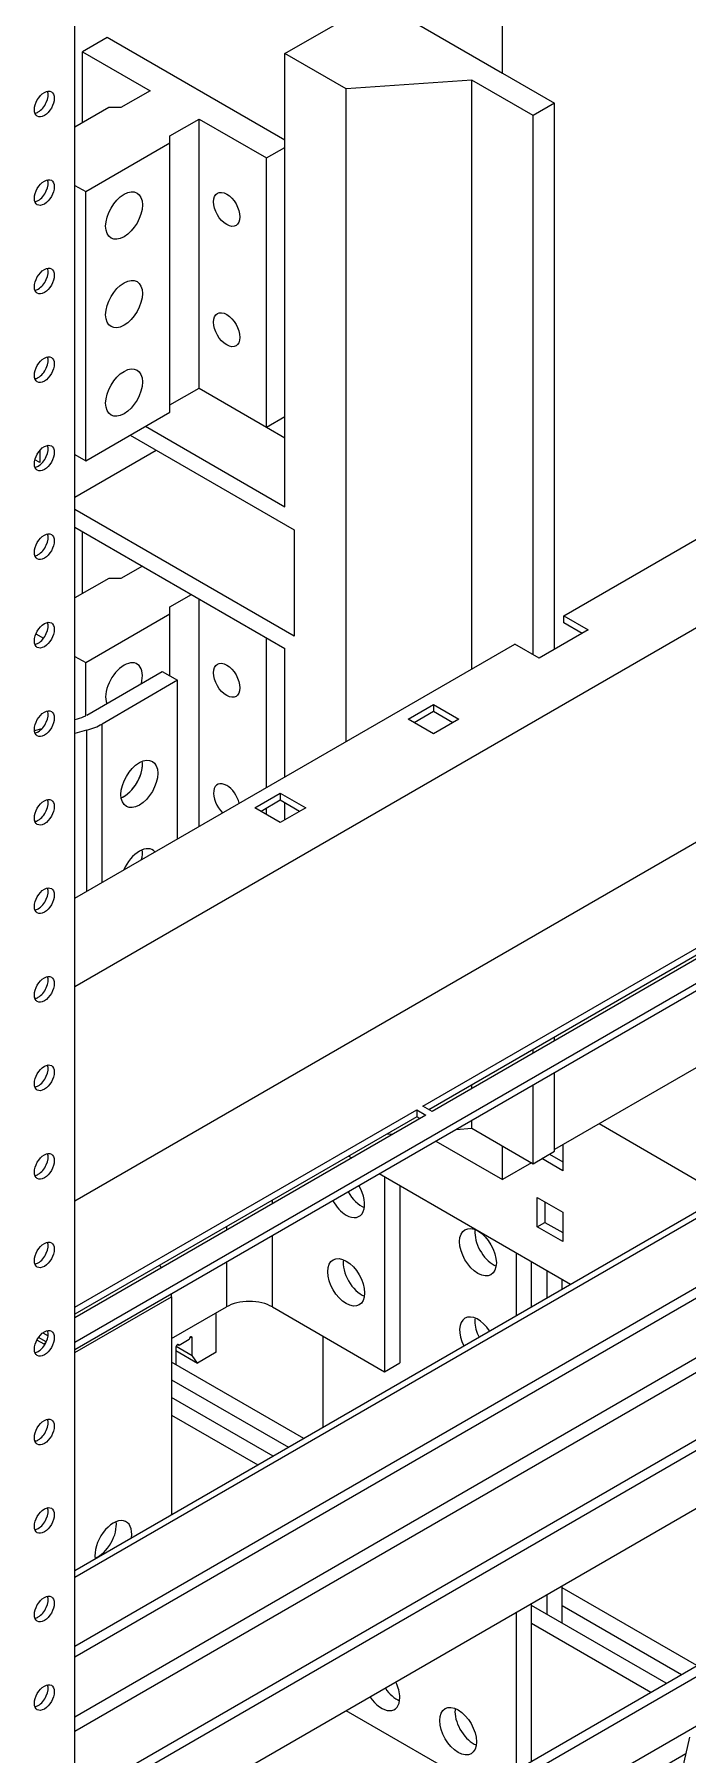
# Model space of a CAD drawing. Header units: millimetres. Extents: x -116965 to 323937, y 291661 to 566926.
# Drawn here: x -25630 to -25543.9, y 301981.2 to 302207.8 of the extents above; entities that cross this region are included whole.
import ezdxf

# ---------------------------------------------------------------- set-up
doc = ezdxf.new("R2010")
doc.units = ezdxf.units.MM
doc.layers.add('ALPHA', color=255, linetype='Continuous')

msp = doc.modelspace()

# ---------------------------------------------------------------- linework, layer by layer
at = {"layer": 'ALPHA'}
for p, q in [((-25624.693815, 301798.593534), (-25624.693815, 302265.163009)), ((-25624.693815, 302235.302563), (-25568.327303, 302202.759342)), ((-25597.015635, 302205.325474), (-25589.136445, 302209.874526)), ((-25568.327303, 302202.759342), (-25568.327303, 302210.224453)), ((-25620.451174, 302207.425036), (-25623.683662, 302205.558759)), ((-25597.015635, 302193.894522), (-25620.451174, 302207.425036)), ((-25623.683662, 302205.558759), (-25614.79432, 302200.426494)), ((-25623.683662, 302196.227369), (-25623.683662, 302205.558759)), ((-25597.015635, 302145.604581), (-25597.015635, 302205.325474)), ((-25588.934415, 302200.659779), (-25597.015635, 302205.325474)), ((-25568.327303, 302202.759342), (-25561.458265, 302198.793501)), ((-25614.79432, 302200.426494), (-25618.632899, 302198.210289)), ((-25572.367913, 302201.826203), (-25588.934415, 302200.659779)), ((-25588.934415, 302114.694353), (-25588.934415, 302200.659779)), ((-25572.367913, 302124.259028), (-25572.367913, 302201.826203)), ((-25564.286692, 302197.160508), (-25572.367913, 302201.826203)), ((-25620.249143, 302198.210289), (-25624.693815, 302195.644157)), ((-25618.632899, 302198.210289), (-25620.249143, 302198.210289)), ((-25561.458265, 302198.793501), (-25564.286692, 302197.160508)), ((-25561.458265, 302126.82516), (-25561.458265, 302198.793501)), ((-25612.167923, 302194.477734), (-25608.329343, 302196.693939)), ((-25608.329343, 302196.693939), (-25599.440001, 302191.561674)), ((-25608.329343, 302161.234658), (-25608.329343, 302196.693939)), ((-25564.286692, 302126.125305), (-25564.286692, 302197.160508)), ((-25623.279601, 302187.129264), (-25612.167923, 302193.544595)), ((-25612.167923, 302193.544595), (-25612.167923, 302194.477734)), ((-25612.167923, 302158.085315), (-25612.167923, 302193.544595)), ((-25599.440001, 302191.561674), (-25597.015635, 302192.961383)), ((-25599.440001, 302156.102394), (-25599.440001, 302191.561674)), ((-25624.693815, 302187.945761), (-25623.279601, 302187.129264)), ((-25623.279601, 302151.669984), (-25623.279601, 302187.129264)), ((-25560.246082, 302131.25757), (-25467.312048, 302184.913059)), ((-25624.693815, 302082.384417), (-25457.210523, 302179.080941)), ((-25612.167923, 302159.018453), (-25608.329343, 302161.234658)), ((-25608.329343, 302161.234658), (-25599.440001, 302156.102394)), ((-25623.279601, 302151.669984), (-25612.167923, 302158.085315)), ((-25599.440001, 302156.102394), (-25597.015635, 302157.502103)), ((-25617.420716, 302155.052613), (-25595.803452, 302142.571879)), ((-25615.400411, 302156.219037), (-25597.015635, 302145.604581)), ((-25599.440001, 302156.102394), (-25597.015635, 302154.702686)), ((-25629.340516, 302153.01517), (-25629.340516, 302151.4367)), ((-25624.693815, 302146.887647), (-25613.986198, 302153.069693)), ((-25421.451123, 302152.836408), (-25624.693815, 302035.494185)), ((-25629.340516, 302151.4367), (-25629.974536, 302151.802751)), ((-25624.693815, 302152.486481), (-25623.279601, 302151.669984)), ((-25624.693815, 302034.561046), (-25421.451123, 302151.903269)), ((-25624.693815, 302054.156964), (-25457.210523, 302150.853488)), ((-25595.803452, 302128.574795), (-25624.693815, 302145.254654)), ((-25624.693815, 302142.921807), (-25597.015635, 302126.941802)), ((-25623.683662, 302134.173629), (-25623.683662, 302142.338595)), ((-25595.803452, 302142.571879), (-25595.803452, 302128.574795)), ((-25615.804472, 302137.789542), (-25618.632899, 302136.156549)), ((-25620.249143, 302136.156549), (-25624.693815, 302133.590417)), ((-25618.632899, 302136.156549), (-25620.249143, 302136.156549)), ((-25612.167923, 302132.423993), (-25609.339496, 302134.056987)), ((-25612.167923, 302131.490854), (-25612.167923, 302132.423993)), ((-25608.329343, 302103.496686), (-25608.329343, 302133.473775)), ((-25623.279601, 302125.075524), (-25612.167923, 302131.490854)), ((-25612.167923, 302123.325889), (-25612.167923, 302131.490854)), ((-25560.246082, 302130.324431), (-25560.246082, 302131.25757)), ((-25560.246082, 302131.25757), (-25557.013594, 302129.391292)), ((-25557.821716, 302128.924722), (-25560.246082, 302130.324431)), ((-25629.842782, 302128.864779), (-25628.83825, 302128.284812)), ((-25599.440001, 302108.62895), (-25599.440001, 302128.341511)), ((-25557.013594, 302129.391292), (-25563.47857, 302125.658736)), ((-25624.693815, 302094.048654), (-25566.711059, 302127.525014)), ((-25624.693815, 302125.892021), (-25623.279601, 302125.075524)), ((-25597.015635, 302110.028659), (-25597.015635, 302126.941802)), ((-25563.47857, 302125.658736), (-25566.711059, 302127.525014)), ((-25623.279601, 302118.076982), (-25623.279601, 302125.075524)), ((-25623.149311, 302118.152205), (-25613.178076, 302123.9091)), ((-25613.178076, 302123.9091), (-25611.157771, 302122.742677)), ((-25611.157771, 302122.742677), (-25621.129006, 302116.985782)), ((-25611.157771, 302101.863693), (-25611.157771, 302122.742677)), ((-25580.772382, 302117.610413), (-25577.418676, 302119.546676)), ((-25577.418676, 302118.613537), (-25579.96426, 302117.143843)), ((-25577.418676, 302119.546676), (-25577.418676, 302118.613537)), ((-25577.418676, 302119.546676), (-25574.064969, 302117.610413)), ((-25574.873091, 302117.143843), (-25577.418676, 302118.613537)), ((-25630.041983, 302116.131892), (-25629.016668, 302116.40793)), ((-25624.693815, 302117.571741), (-25624.368547, 302117.659311)), ((-25621.129006, 302096.106798), (-25621.129006, 302116.985782)), ((-25577.418676, 302115.674149), (-25580.772382, 302117.610413)), ((-25574.064969, 302117.610413), (-25577.418676, 302115.674149)), ((-25623.161066, 302116.16429), (-25624.693815, 302115.75164)), ((-25623.161066, 302116.16429), (-25623.161066, 302094.933587)), ((-25624.693815, 302005.453625), (-25441.121613, 302111.439085)), ((-25624.693815, 302004.583957), (-25439.835899, 302111.311725)), ((-25600.975433, 302105.946176), (-25597.621726, 302107.882439)), ((-25597.621726, 302107.882439), (-25597.621726, 302106.9493)), ((-25597.621726, 302107.882439), (-25594.26802, 302105.946176)), ((-25624.693815, 301995.485853), (-25433.572953, 302105.829533)), ((-25597.621726, 302104.009912), (-25600.975433, 302105.946176)), ((-25597.621726, 302106.9493), (-25600.167311, 302105.479606)), ((-25599.440001, 302105.059694), (-25599.440001, 302105.899519)), ((-25595.076142, 302105.479606), (-25597.621726, 302106.9493)), ((-25594.26802, 302105.946176), (-25597.621726, 302104.009912)), ((-25597.015635, 302104.359839), (-25597.015635, 302106.599373)), ((-25624.693815, 301994.086144), (-25433.572953, 302104.429825)), ((-25578.832889, 302066.637697), (-25529.537445, 302095.098435)), ((-25529.537445, 302094.165296), (-25578.024767, 302066.171128)), ((-25528.325262, 302094.398581), (-25577.620706, 302065.937843)), ((-25440.441991, 302092.532303), (-25624.693815, 301986.154463)), ((-25624.693815, 301984.288185), (-25439.633868, 302091.132595)), ((-25624.693815, 301975.423365), (-25433.572953, 302085.767046)), ((-25624.693815, 301974.023657), (-25433.572953, 302084.367338)), ((-25561.458265, 302075.269233), (-25561.458265, 302075.735802)), ((-25564.286692, 302073.63624), (-25564.286692, 302074.102809)), ((-25541.659275, 302072.353174), (-25561.458265, 302060.922221)), ((-25561.458265, 302060.688937), (-25561.458265, 302071.070107)), ((-25572.367913, 302068.970545), (-25572.367913, 302069.437114)), ((-25564.286692, 302059.055943), (-25564.286692, 302069.437114)), ((-25577.620706, 302065.937843), (-25578.832889, 302066.637697)), ((-25624.693815, 302040.15988), (-25579.641011, 302066.171128)), ((-25578.428828, 302065.471274), (-25624.693815, 302038.760171)), ((-25579.641011, 302065.237989), (-25624.693815, 302039.226741)), ((-25579.641011, 302066.171128), (-25579.641011, 302065.237989)), ((-25579.641011, 302066.171128), (-25578.428828, 302065.471274)), ((-25579.23695, 302065.004704), (-25579.641011, 302065.237989)), ((-25572.367913, 302063.721638), (-25572.367913, 302064.77142)), ((-25542.467398, 302056.723096), (-25555.599381, 302064.30485)), ((-25583.642338, 302062.927822), (-25582.721976, 302062.992623)), ((-25577.11563, 302062.030324), (-25568.327303, 302056.956381)), ((-25574.438726, 302063.575835), (-25572.367913, 302063.721638)), ((-25572.367913, 302063.721638), (-25564.286692, 302059.055943)), ((-25588.227308, 302059.814119), (-25588.631369, 302060.047404)), ((-25568.327303, 302056.956381), (-25568.327303, 302061.388791)), ((-25564.286692, 302059.055943), (-25561.458265, 302060.688937)), ((-25560.387504, 302058.134469), (-25563.135119, 302059.720805)), ((-25562.124966, 302060.304017), (-25560.387504, 302059.300892)), ((-25560.387504, 302061.540426), (-25560.387504, 302058.134469)), ((-25559.382992, 302043.160846), (-25584.590759, 302057.714556)), ((-25564.488723, 302059.172586), (-25568.327303, 302056.956381)), ((-25583.883652, 302057.306308), (-25583.883652, 302031.644987)), ((-25581.863347, 302056.139884), (-25581.863347, 302032.811411)), ((-25598.672285, 302053.783708), (-25598.672285, 302054.250278)), ((-25563.74121, 302050.739343), (-25563.74121, 302054.611869)), ((-25563.74121, 302054.611869), (-25560.387504, 302052.675606)), ((-25562.731058, 302054.028657), (-25562.731058, 302051.322554)), ((-25604.7332, 302050.751007), (-25604.7332, 302050.284437)), ((-25563.74121, 302050.739343), (-25562.731058, 302051.322554)), ((-25560.387504, 302048.803079), (-25563.74121, 302050.739343)), ((-25562.731058, 302051.322554), (-25560.387504, 302049.969503)), ((-25560.387504, 302052.675606), (-25560.387504, 302048.803079)), ((-25598.672285, 302040.183208), (-25598.672285, 302049.584583)), ((-25604.7332, 302046.085312), (-25604.7332, 302040.183208)), ((-25566.509028, 302047.275064), (-25566.509028, 302039.046627)), ((-25564.488723, 302040.213051), (-25564.488723, 302046.108641)), ((-25613.531629, 302045.671232), (-25613.329599, 302045.321305)), ((-25562.468418, 302044.942217), (-25562.468418, 302041.379474)), ((-25560.448113, 302042.545898), (-25560.448113, 302043.775793)), ((-25624.693815, 302034.161382), (-25611.965893, 302041.509851)), ((-25611.965893, 302041.509851), (-25611.965893, 302012.802094)), ((-25496.202411, 302040.509807), (-25624.693815, 301966.32526)), ((-25611.965893, 302036.007411), (-25604.7332, 302040.183208)), ((-25606.066602, 302034.211119), (-25606.066602, 302039.413369)), ((-25598.672285, 302040.183208), (-25583.883652, 302031.644987)), ((-25628.665858, 302035.221313), (-25629.712129, 302035.825378)), ((-25628.474899, 302035.577632), (-25629.499027, 302036.168913)), ((-25628.922865, 302036.769405), (-25628.242939, 302036.376849)), ((-25628.542569, 302035.438574), (-25628.792366, 302035.294353)), ((-25611.380004, 302034.87598), (-25611.380004, 302032.58979)), ((-25611.355403, 302035.001748), (-25609.238481, 302033.779542)), ((-25610.975943, 302035.109265), (-25611.177974, 302035.225908)), ((-25609.642542, 302035.879105), (-25610.975943, 302035.109265)), ((-25609.440511, 302036.229032), (-25609.238481, 302036.11239)), ((-25609.238481, 302033.779542), (-25609.238481, 302036.11239)), ((-25591.964872, 302024.349688), (-25591.964872, 302036.310682)), ((-25624.693815, 301945.586247), (-25472.16078, 302033.651236)), ((-25624.693815, 301944.186539), (-25470.948597, 302032.951381)), ((-25594.536301, 302022.865073), (-25611.965893, 302032.928053)), ((-25611.380004, 302034.424365), (-25608.538627, 302032.783895)), ((-25608.538627, 302032.783895), (-25609.238481, 302033.779542)), ((-25606.066602, 302034.211119), (-25608.538627, 302032.783895)), ((-25583.883652, 302031.644987), (-25581.863347, 302032.811411)), ((-25611.965893, 302030.595206), (-25596.556606, 302021.69865)), ((-25598.576911, 302020.532226), (-25611.965893, 302028.262358)), ((-25469.736414, 302027.119263), (-25624.693815, 301937.654566)), ((-25611.965893, 302025.929511), (-25600.597216, 302019.365802)), ((-25560.448113, 301998.518554), (-25560.448113, 302003.417534)), ((-25542.689631, 301992.931385), (-25560.448113, 302003.184249)), ((-25564.488723, 301980.345673), (-25564.488723, 302001.084686)), ((-25546.730241, 301990.598537), (-25564.488723, 302000.851402)), ((-25562.468418, 302002.25111), (-25562.468418, 301999.684978)), ((-25560.448113, 302000.851402), (-25544.709936, 301991.764961)), ((-25566.509028, 301999.918263), (-25566.509028, 301979.179249)), ((-25564.488723, 301998.518554), (-25548.750546, 301989.432114)), ((-25570.973902, 301976.601453), (-25588.934415, 301986.97096)), ((-25543.679581, 301983.495017), (-25544.633516, 301979.240106)), ((-25570.751669, 301965.998662), (-25544.160205, 301981.35125))]:
    msp.add_line(p, q, dxfattribs=at)
for centre, major_axis, start_param, end_param in [((-25628.734425, 302198.676859), (0.928571, 1.608333), 2.3561944902, 8.6393797974), ((-25629.542547, 302199.143428), (0.928571, 1.608333), 3.926990817, 5.8329886172), ((-25629.542547, 302199.143428), (0.928571, 1.608333), 3.5917893435, 3.926990817), ((-25628.734425, 302187.012622), (0.928571, 1.608333), 2.3561944902, 8.6393797974), ((-25629.542547, 302187.479191), (0.928571, 1.608333), 3.926990817, 5.8329886172), ((-25618.228838, 302183.97992), (1.714286, 2.96923), 2.3561944902, 8.6393797974), ((-25604.692794, 302184.796417), (-1.228571, 2.127948), 0.7853981634, 7.0685834706), ((-25629.542547, 302187.479191), (0.928571, 1.608333), 3.5917893435, 3.926990817), ((-25628.734425, 302175.348385), (0.928571, 1.608333), 2.3561944902, 8.6393797974), ((-25629.542547, 302175.814955), (0.928571, 1.608333), 3.926990817, 5.8329886172), ((-25618.228838, 302172.315684), (1.714286, 2.96923), 2.3561944902, 8.6393797974), ((-25629.542547, 302175.814955), (0.928571, 1.608333), 3.5917893435, 3.926990817), ((-25604.692794, 302168.933055), (-1.228571, 2.127948), 0.7853981634, 7.0685834706), ((-25628.734425, 302163.684148), (0.928571, 1.608333), 2.3561944902, 8.6393797974), ((-25629.542547, 302164.150718), (0.928571, 1.608333), 3.926990817, 5.8329886172), ((-25618.228838, 302160.651447), (1.714286, 2.96923), 2.3561944902, 8.6393797974), ((-25629.542547, 302164.150718), (0.928571, 1.608333), 3.5917893435, 3.926990817), ((-25628.734425, 302152.019911), (0.928571, 1.608333), 2.3561944902, 8.6393797974), ((-25629.542547, 302152.486481), (0.928571, 1.608333), 3.926990817, 5.8329886172), ((-25629.542547, 302152.486481), (0.928571, 1.608333), 3.5917893435, 3.926990817), ((-25628.734425, 302140.355674), (0.928571, 1.608333), 2.3561944902, 8.6393797974), ((-25629.542547, 302140.822244), (0.928571, 1.608333), 3.926990817, 5.8329886172), ((-25629.542547, 302140.822244), (0.928571, 1.608333), 3.5917893435, 3.926990817), ((-25628.734425, 302128.691438), (0.928571, 1.608333), 2.3561944902, 8.6393797974), ((-25629.542547, 302129.158007), (0.928571, 1.608333), 3.926990817, 5.8329886172), ((-25629.542547, 302129.158007), (0.928571, 1.608333), 3.5917893435, 3.926990817), ((-25618.228838, 302121.92618), (1.714286, 2.96923), 0.7853981634, 2.6960313996), ((-25618.228838, 302121.92618), (1.714286, 2.96923), 5.1579502343, 7.0685834706), ((-25604.692794, 302122.742677), (-1.228571, 2.127948), 0.7853981634, 7.0685834706), ((-25628.734425, 302117.027201), (0.928571, 1.608333), 2.3561944902, 8.6393797974), ((-25629.542547, 302117.49377), (0.928571, 1.608333), 3.926990817, 5.8329886172), ((-25626.179768, 302119.901841), (-4.285714, 0), 2.0071286398, 2.3131875865), ((-25626.179768, 302119.901841), (-7.142857, 0), 2.0071286398, 2.3561944902), ((-25629.542547, 302117.49377), (0.928571, 1.608333), 3.5917893435, 3.926990817), ((-25616.208533, 302109.09552), (1.714286, 2.96923), 2.3561944902, 8.6393797974), ((-25618.228838, 302110.261943), (1.714286, 2.96923), 3.7717298997, 5.6530480611), ((-25618.228838, 302110.261943), (1.714286, 2.96923), 3.926990817, 5.6530480611), ((-25628.734425, 302105.362964), (0.928571, 1.608333), 2.3561944902, 8.6393797974), ((-25618.228838, 302110.261943), (1.714286, 2.96923), 3.7717298997, 3.926990817), ((-25604.692794, 302106.879315), (-1.228571, 2.127948), 5.4977871438, 8.3232338441), ((-25604.692794, 302106.879315), (-1.228571, 2.127948), 4.2431367702, 5.4977871438), ((-25629.542547, 302105.829533), (0.928571, 1.608333), 3.926990817, 5.8329886172), ((-25629.542547, 302105.829533), (0.928571, 1.608333), 3.5917893435, 3.926990817), ((-25616.208533, 302097.431283), (1.714286, 2.96923), 6.0702057159, 7.0685834706), ((-25618.228838, 302098.597706), (1.714286, 2.96923), 5.2018183404, 5.6530480611), ((-25618.228838, 302098.597706), (1.714286, 2.96923), 5.2018183404, 5.6530480611), ((-25616.208533, 302097.431283), (1.714286, 2.96923), 0.7853981634, 1.7837759181), ((-25628.734425, 302093.698727), (0.928571, 1.608333), 2.3561944902, 8.6393797974), ((-25629.542547, 302094.165296), (0.928571, 1.608333), 3.926990817, 5.8329886172), ((-25629.542547, 302094.165296), (0.928571, 1.608333), 3.5917893435, 3.926990817), ((-25628.734425, 302082.03449), (0.928571, 1.608333), 2.3561944902, 8.6393797974), ((-25629.542547, 302082.50106), (0.928571, 1.608333), 3.926990817, 5.8329886172), ((-25629.542547, 302082.50106), (0.928571, 1.608333), 3.5917893435, 3.926990817), ((-25628.734425, 302070.370253), (0.928571, 1.608333), 2.3561944902, 8.6393797974), ((-25629.542547, 302070.836823), (0.928571, 1.608333), 3.926990817, 5.8329886172), ((-25629.542547, 302070.836823), (0.928571, 1.608333), 3.5917893435, 3.926990817), ((-25628.734425, 302058.706016), (0.928571, 1.608333), 2.3561944902, 8.6393797974), ((-25629.542547, 302059.172586), (0.928571, 1.608333), 3.926990817, 5.8329886172), ((-25629.542547, 302059.172586), (0.928571, 1.608333), 3.5917893435, 3.926990817), ((-25588.934415, 302055.090103), (-1.714286, 2.96923), 2.3561944902, 4.7418560271), ((-25586.914109, 302056.256527), (-1.714286, 2.96923), 1.5413292801, 2.5114554075), ((-25586.914109, 302056.256527), (-1.714286, 2.96923), 1.54132928, 2.5114554075), ((-25588.934415, 302055.090103), (-1.714286, 2.96923), 1.54132928, 2.3561944902), ((-25571.559791, 302047.391707), (-1.714286, 2.96923), 0.7853981634, 7.0685834706), ((-25628.734425, 302047.04178), (0.928571, 1.608333), 2.3561944902, 8.6393797974), ((-25629.542547, 302047.508349), (0.928571, 1.608333), 3.926990817, 5.8329886172), ((-25569.539486, 302048.55813), (-1.714286, 2.96923), 0.6301372461, 0.7853981634), ((-25569.539486, 302048.55813), (-1.714286, 2.96923), 0.7853981634, 2.5114554075), ((-25629.542547, 302047.508349), (0.928571, 1.608333), 3.5917893435, 3.926990817), ((-25588.934415, 302043.425866), (-1.714286, 2.96923), 0.7853981634, 7.0685834706), ((-25586.914109, 302044.59229), (-1.714286, 2.96923), 0.6301372461, 2.5114554075), ((-25586.914109, 302044.59229), (-1.714286, 2.96923), 0.6301372461, 2.5114554075), ((-25614.99635, 302043.259487), (-2.142857, 3.711537), 3.926990817, 4.0355325121), ((-25601.702743, 302038.433573), (-4.285714, 0), 3.926990817, 5.4977871438), ((-25571.559791, 302035.72747), (-1.714286, 2.96923), 4.8143845171, 7.7519860973), ((-25628.734425, 302035.377543), (0.928571, 1.608333), 2.3561944902, 8.6393797974), ((-25629.542547, 302035.844112), (0.928571, 1.608333), 3.926990817, 5.8329886172), ((-25569.539486, 302036.893893), (-1.714286, 2.96923), 0.6301372461, 0.7853981634), ((-25569.539486, 302036.893893), (-1.714286, 2.96923), 0.7853981634, 1.4688007901), ((-25611.177974, 302034.992623), (0.142857, 0.247436), 5.4977871438, 8.6393797974), ((-25609.440511, 302035.995747), (0.142857, 0.247436), 5.4977871438, 8.6393797974), ((-25629.542547, 302035.844112), (0.928571, 1.608333), 3.5917893435, 3.926990817), ((-25628.734425, 302023.713306), (0.928571, 1.608333), 2.3561944902, 8.6393797974), ((-25629.542547, 302024.179875), (0.928571, 1.608333), 3.926990817, 5.8329886172), ((-25629.542547, 302024.179875), (0.928571, 1.608333), 3.5917893435, 3.926990817), ((-25628.734425, 302012.049069), (0.928571, 1.608333), 2.3561944902, 8.6393797974), ((-25629.542547, 302012.515638), (0.928571, 1.608333), 3.926990817, 5.8329886172), ((-25619.643052, 302008.899725), (1.714286, 2.96923), 5.3072973741, 8.8298695671), ((-25629.542547, 302012.515638), (0.928571, 1.608333), 3.5917893435, 3.926990817), ((-25621.663357, 302010.066149), (1.714286, 2.96923), 3.7717298997, 5.6530480611), ((-25628.734425, 302000.384832), (0.928571, 1.608333), 2.3561944902, 8.6393797974), ((-25629.542547, 302000.851402), (0.928571, 1.608333), 3.926990817, 5.8329886172), ((-25629.542547, 302000.851402), (0.928571, 1.608333), 3.5917893435, 3.926990817), ((-25628.734425, 301988.720595), (0.928571, 1.608333), 2.3561944902, 8.6393797974), ((-25629.542547, 301989.187165), (0.928571, 1.608333), 3.926990817, 5.8329886172), ((-25582.267408, 301991.286727), (-1.714286, 2.96923), 1.6889219798, 2.5114554075), ((-25584.287713, 301990.120304), (-1.714286, 2.96923), 3.926990817, 4.5942633273), ((-25629.542547, 301989.187165), (0.928571, 1.608333), 3.5917893435, 3.926990817), ((-25584.287713, 301990.120304), (-1.714286, 2.96923), 1.6889219798, 3.926990817), ((-25574.186187, 301984.288185), (-1.714286, 2.96923), 0.7853981634, 7.0685834706), ((-25572.165882, 301985.454609), (-1.714286, 2.96923), 0.6301372461, 0.7853981634), ((-25572.165882, 301985.454609), (-1.714286, 2.96923), 0.7853981634, 2.5114554075)]:
    msp.add_ellipse(centre, major_axis=major_axis, ratio=0.5773502692, start_param=start_param, end_param=end_param, dxfattribs=at)

doc.saveas('drawing.dxf')
